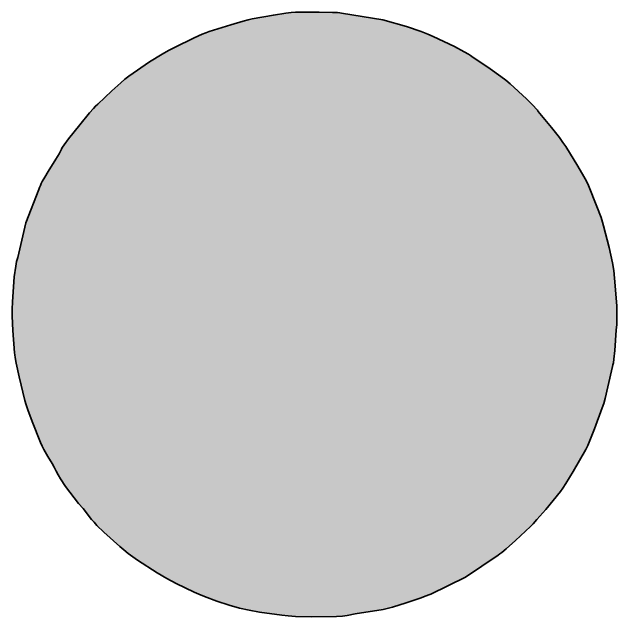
# Model space of a CAD drawing. Header units: millimetres. Extents: x -16 to 2369, y -1531 to 438.
# Drawn here: x 1319 to 2369, y -1531 to -480 of the extents above; entities that cross this region are included whole.
import ezdxf

# ---------------------------------------------------------------- set-up
doc = ezdxf.new("R2010")
doc.units = ezdxf.units.MM
doc.layers.add('Blocks', color=7, linetype='Continuous')
doc.layers.add('Blocks$Fill', color=7, linetype='Continuous', true_color=0xffffff)
doc.layers.add('Blocks$Inner', color=7, linetype='Continuous', lineweight=25, true_color=0x007f00)
doc.layers.add('Blocks$Outline', color=7, linetype='Continuous', lineweight=35, true_color=0xff3f3f)

# ---------------------------------------------------------------- blocks, each defined once
blk = doc.blocks.new('PK60 Coffee Table Top')
at = {"layer": 'Blocks$Fill'}
blk.add_hatch(color=256, dxfattribs=at).paths.add_polyline_path([(222.2, -471.7), (214.5, -462.7), (192, -433.5), (182.8, -419.7), (178.8, -413), (175.4, -406.4), (172, -399.9), (168.5, -393.6), (161.1, -381.3), (154.1, -369.2), (151, -363.1), (148.3, -356.9), (134, -320.5), (126.4, -300.1), (123.4, -291.2), (121.2, -283.8), (111.1, -242.8), (106, -219.2), (104.2, -209), (103.6, -204.7), (103.2, -200.9), (100, -161.9), (99, -137.5), (99, -124.9), (99.5, -112.6), (102.8, -68.8), (105.3, -50.6), (106.9, -42.5), (108.7, -35.2), (123, 24.9), (145.4, 82.8), (146.7, 86.3), (148.1, 89.7), (149.7, 93.1), (151.5, 96.7), (155.9, 104.5), (161.7, 114), (174.9, 135.5), (180.5, 145.1), (184.6, 152.8), (185.5, 154.5), (186.6, 156.3), (189.3, 160.6), (196.7, 170.8), (216.5, 195.2), (233.6, 216), (240.5, 223.8), (244, 227.4), (247.8, 230.9), (272.4, 254.3), (287.7, 268.5), (295, 274.8), (301.7, 280), (337.5, 304.7), (359.6, 318.3), (370.5, 324.4), (380.9, 329.7), (415.3, 346.4), (429.1, 352.8), (435.5, 355.3), (441.6, 357.4), (479.2, 369), (500.3, 375.3), (509.3, 377.6), (516.2, 379.2), (553, 385.9), (574.3, 389.2), (583.5, 390.3), (591.1, 390.9), (632.6, 391.2), (655.4, 390.7), (664.5, 390.2), (668.1, 389.9), (670.9, 389.5), (743.1, 377.9), (784, 366.1), (809.6, 357.4), (821, 353), (830.5, 348.8), (867.2, 331.2), (884.5, 322.2), (891.8, 318), (895, 316), (897.8, 314.1), (929.3, 292.7), (948, 279.4), (956.7, 272.8), (964.3, 266.3), (992.5, 240.4), (1004.6, 228.4), (1009.4, 223.1), (1011.4, 220.8), (1013.1, 218.6), (1035.9, 190.6), (1049.8, 173.1), (1055.9, 164.8), (1060.9, 157.4), (1081.8, 123.4), (1092.4, 105.4), (1096.7, 97.2), (1100.2, 90), (1115, 53.4), (1122, 34), (1124.7, 25.9), (1126.4, 19.6), (1136, -18.2), (1141.7, -44.6), (1144, -58.1), (1145.6, -71.2), (1149.2, -119.3), (1149.6, -141.1), (1149.2, -151.5), (1148.5, -161.5), (1145.8, -197), (1144.5, -211.8), (1143.4, -218.6), (1142.8, -221.8), (1142.1, -224.8), (1134.1, -260.1), (1129.2, -280.1), (1126.7, -289), (1124.2, -296.4), (1110.6, -333), (1102.7, -353.1), (1099, -361.8), (1095.6, -369), (1073.9, -407.2), (1061, -427.8), (1055.6, -436), (1051.4, -441.8), (1026, -473.1), (1010.7, -490.9), (1004.3, -497.9), (1001.6, -500.7), (999.3, -502.8), (973.2, -527.3), (957.3, -541.7), (949.9, -547.8), (946.5, -550.3), (943.4, -552.5), (886.6, -590.8), (826.3, -620.1), (822.7, -621.7), (818.4, -623.5), (808, -627.4), (783.5, -635.5), (759.7, -642.7), (743.8, -646.9), (694.9, -654.8), (681.2, -657.2), (673.2, -658.4), (662.6, -659.2), (618.8, -659.9), (591.3, -659.1), (578.6, -658.2), (567.5, -657), (528.7, -651.4), (510.8, -648.2), (494.2, -644.7), (475.9, -639.6), (454.4, -632.5), (433, -624.6), (423.4, -620.6), (415, -616.8), (384.1, -601.8), (368, -593.4), (351.2, -583.5), (316.9, -561.4), (300.8, -549.7), (293.3, -543.6), (286.3, -537.3), (258.6, -512.4), (246.4, -500.9), (241.4, -495.5), (239.2, -492.9), (237.2, -490.5)], flags=0)
at = {"layer": 'Blocks$Inner'}
blk.add_lwpolyline([(222.2, -471.7), (214.5, -462.7), (192, -433.5), (182.8, -419.7), (178.8, -413), (175.4, -406.4), (172, -399.9), (168.5, -393.6), (161.1, -381.3), (154.1, -369.2), (151, -363.1), (148.3, -356.9), (134, -320.5), (126.4, -300.1), (123.4, -291.2), (121.2, -283.8), (111.1, -242.8), (106, -219.2), (104.2, -209), (103.6, -204.7), (103.2, -200.9), (100, -161.9), (99, -137.5), (99, -124.9), (99.5, -112.6), (102.8, -68.8), (105.3, -50.6), (106.9, -42.5), (108.7, -35.2), (123, 24.9), (145.4, 82.8), (146.7, 86.3), (148.1, 89.7), (149.7, 93.1), (151.5, 96.7), (155.9, 104.5), (161.7, 114), (174.9, 135.5), (180.5, 145.1), (184.6, 152.8), (185.5, 154.5), (186.6, 156.3), (189.3, 160.6), (196.7, 170.8), (216.5, 195.2), (233.6, 216), (240.5, 223.8), (244, 227.4), (247.8, 230.9), (272.4, 254.3), (287.7, 268.5), (295, 274.8), (301.7, 280), (337.5, 304.7), (359.6, 318.3), (370.5, 324.4), (380.9, 329.7), (415.3, 346.4), (429.1, 352.8), (435.5, 355.3), (441.6, 357.4), (479.2, 369), (500.3, 375.3), (509.3, 377.6), (516.2, 379.2), (553, 385.9), (574.3, 389.2), (583.5, 390.3), (591.1, 390.9), (632.6, 391.2), (655.4, 390.7), (664.5, 390.2), (668.1, 389.9), (670.9, 389.5), (743.1, 377.9), (784, 366.1), (809.6, 357.4), (821, 353), (830.5, 348.8), (867.2, 331.2), (884.5, 322.2), (891.8, 318), (895, 316), (897.8, 314.1), (929.3, 292.7), (948, 279.4), (956.7, 272.8), (964.3, 266.3), (992.5, 240.4), (1004.6, 228.4), (1009.4, 223.1), (1011.4, 220.8), (1013.1, 218.6), (1035.9, 190.6), (1049.8, 173.1), (1055.9, 164.8), (1060.9, 157.4), (1081.8, 123.4), (1092.4, 105.4), (1096.7, 97.2), (1100.2, 90), (1115, 53.4), (1122, 34), (1124.7, 25.9), (1126.4, 19.6), (1136, -18.2), (1141.7, -44.6), (1144, -58.1), (1145.6, -71.2), (1149.2, -119.3), (1149.6, -141.1), (1149.2, -151.5), (1148.5, -161.5), (1145.8, -197), (1144.5, -211.8), (1143.4, -218.6), (1142.8, -221.8), (1142.1, -224.8), (1134.1, -260.1), (1129.2, -280.1), (1126.7, -289), (1124.2, -296.4), (1110.6, -333), (1102.7, -353.1), (1099, -361.8), (1095.6, -369), (1073.9, -407.2), (1061, -427.8), (1055.6, -436), (1051.4, -441.8), (1026, -473.1), (1010.7, -490.9), (1004.3, -497.9), (1001.6, -500.7), (999.3, -502.8), (973.2, -527.3), (957.3, -541.7), (949.9, -547.8), (946.5, -550.3), (943.4, -552.5), (886.6, -590.8), (826.3, -620.1), (822.7, -621.7), (818.4, -623.5), (808, -627.4), (783.5, -635.5), (759.7, -642.7), (743.8, -646.9), (694.9, -654.8), (681.2, -657.2), (673.2, -658.4), (662.6, -659.2), (618.8, -659.9), (591.3, -659.1), (578.6, -658.2), (567.5, -657), (528.7, -651.4), (510.8, -648.2), (494.2, -644.7), (475.9, -639.6), (454.4, -632.5), (433, -624.6), (423.4, -620.6), (415, -616.8), (384.1, -601.8), (368, -593.4), (351.2, -583.5), (316.9, -561.4), (300.8, -549.7), (293.3, -543.6), (286.3, -537.3), (258.6, -512.4), (246.4, -500.9), (241.4, -495.5), (239.2, -492.9), (237.2, -490.5)], close=True, dxfattribs=at)
at = {"layer": 'Blocks$Outline'}
blk.add_lwpolyline([(222.2, -471.7), (214.5, -462.7), (192, -433.5), (182.8, -419.7), (178.8, -413), (175.4, -406.4), (172, -399.9), (168.5, -393.6), (161.1, -381.3), (154.1, -369.2), (151, -363.1), (148.3, -356.9), (134, -320.5), (126.4, -300.1), (123.4, -291.2), (121.2, -283.8), (111.1, -242.8), (106, -219.2), (104.2, -209), (103.6, -204.7), (103.2, -200.9), (100, -161.9), (99, -137.5), (99, -124.9), (99.5, -112.6), (102.8, -68.8), (105.3, -50.6), (106.9, -42.5), (108.7, -35.2), (123, 24.9), (145.4, 82.8), (146.7, 86.3), (148.1, 89.7), (149.7, 93.1), (151.5, 96.7), (155.9, 104.5), (161.7, 114), (174.9, 135.5), (180.5, 145.1), (184.6, 152.8), (185.5, 154.5), (186.6, 156.3), (189.3, 160.6), (196.7, 170.8), (216.5, 195.2), (233.6, 216), (240.5, 223.8), (244, 227.4), (247.8, 230.9), (272.4, 254.3), (287.7, 268.5), (295, 274.8), (301.7, 280), (337.5, 304.7), (359.6, 318.3), (370.5, 324.4), (380.9, 329.7), (415.3, 346.4), (429.1, 352.8), (435.5, 355.3), (441.6, 357.4), (479.2, 369), (500.3, 375.3), (509.3, 377.6), (516.2, 379.2), (553, 385.9), (574.3, 389.2), (583.5, 390.3), (591.1, 390.9), (632.6, 391.2), (655.4, 390.7), (664.5, 390.2), (668.1, 389.9), (670.9, 389.5), (743.1, 377.9), (784, 366.1), (809.6, 357.4), (821, 353), (830.5, 348.8), (867.2, 331.2), (884.5, 322.2), (891.8, 318), (895, 316), (897.8, 314.1), (929.3, 292.7), (948, 279.4), (956.7, 272.8), (964.3, 266.3), (992.5, 240.4), (1004.6, 228.4), (1009.4, 223.1), (1011.4, 220.8), (1013.1, 218.6), (1035.9, 190.6), (1049.8, 173.1), (1055.9, 164.8), (1060.9, 157.4), (1081.8, 123.4), (1092.4, 105.4), (1096.7, 97.2), (1100.2, 90), (1115, 53.4), (1122, 34), (1124.7, 25.9), (1126.4, 19.6), (1136, -18.2), (1141.7, -44.6), (1144, -58.1), (1145.6, -71.2), (1149.2, -119.3), (1149.6, -141.1), (1149.2, -151.5), (1148.5, -161.5), (1145.8, -197), (1144.5, -211.8), (1143.4, -218.6), (1142.8, -221.8), (1142.1, -224.8), (1134.1, -260.1), (1129.2, -280.1), (1126.7, -289), (1124.2, -296.4), (1110.6, -333), (1102.7, -353.1), (1099, -361.8), (1095.6, -369), (1073.9, -407.2), (1061, -427.8), (1055.6, -436), (1051.4, -441.8), (1026, -473.1), (1010.7, -490.9), (1004.3, -497.9), (1001.6, -500.7), (999.3, -502.8), (973.2, -527.3), (957.3, -541.7), (949.9, -547.8), (946.5, -550.3), (943.4, -552.5), (886.6, -590.8), (826.3, -620.1), (822.7, -621.7), (818.4, -623.5), (808, -627.4), (783.5, -635.5), (759.7, -642.7), (743.8, -646.9), (694.9, -654.8), (681.2, -657.2), (673.2, -658.4), (662.6, -659.2), (618.8, -659.9), (591.3, -659.1), (578.6, -658.2), (567.5, -657), (528.7, -651.4), (510.8, -648.2), (494.2, -644.7), (475.9, -639.6), (454.4, -632.5), (433, -624.6), (423.4, -620.6), (415, -616.8), (384.1, -601.8), (368, -593.4), (351.2, -583.5), (316.9, -561.4), (300.8, -549.7), (293.3, -543.6), (286.3, -537.3), (258.6, -512.4), (246.4, -500.9), (241.4, -495.5), (239.2, -492.9), (237.2, -490.5)], close=True, dxfattribs=at)

msp = doc.modelspace()

# ---------------------------------------------------------------- block references
at = {"layer": 'Blocks'}
msp.add_blockref('PK60 Coffee Table Top', (1219.6, -871.1, 0), dxfattribs=at)

doc.saveas('drawing.dxf')
